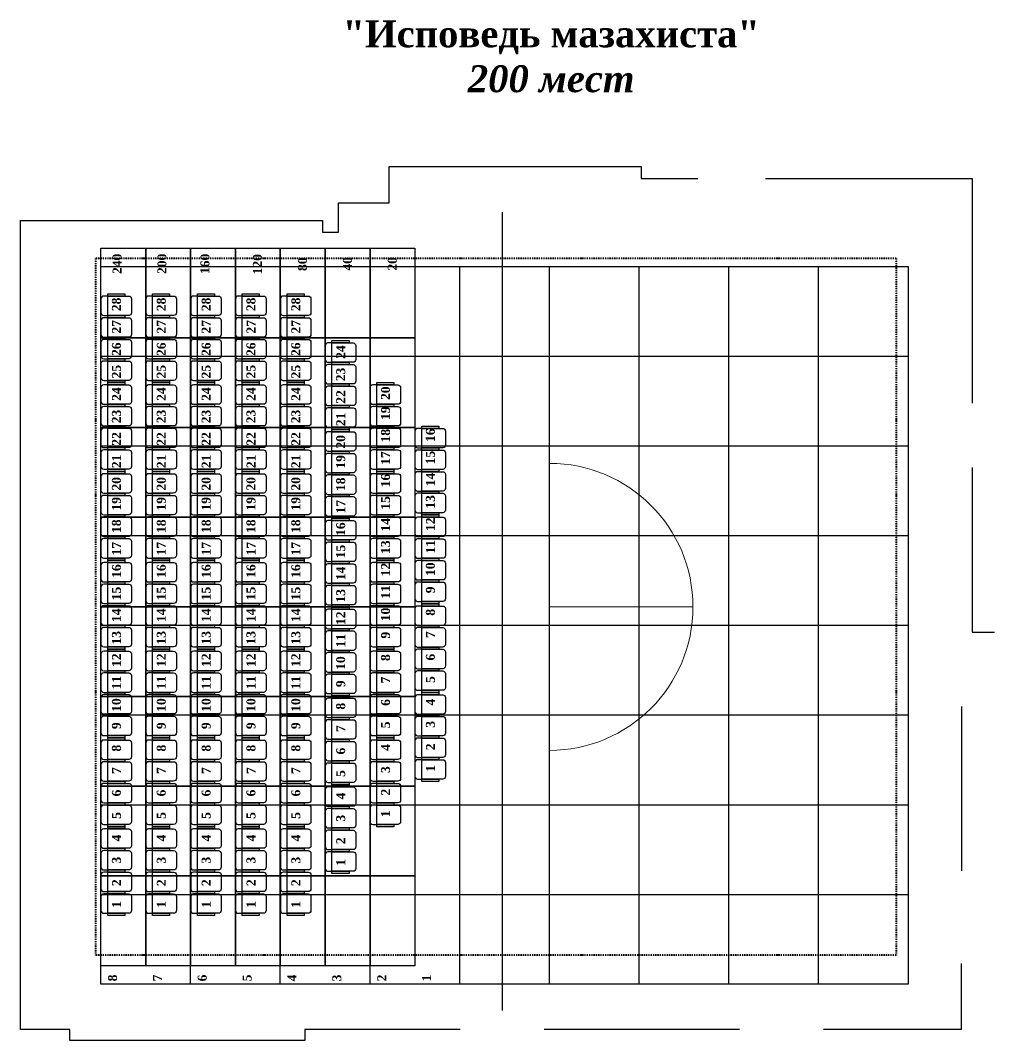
# Model space of a CAD drawing. Header units: millimetres. Extents: x -520232 to 211296, y -156633 to 78411.
# Drawn here: x -125514 to -103794, y -95142 to -72395 of the extents above; entities that cross this region are included whole.
import ezdxf

# ---------------------------------------------------------------- set-up
doc = ezdxf.new("R2010")
doc.units = ezdxf.units.MM
doc.linetypes.add('штрихпунктирнаяX2', pattern=[50.8, 25.4, -12.7, 0, -12.7])
for name, color, linetype in [('Декорации', 10, 'Continuous'), ('Оси', 7, 'Continuous'), ('Партер', 7, 'Continuous'), ('План галлереи', 7, 'Continuous'), ('План планшет1', 7, 'Continuous')]:
    doc.layers.add(name, color=color, linetype=linetype)
doc.layers.add('Сидения и станки', color=7, linetype='Continuous', lineweight=25)
doc.styles.get("Standard").update_dxf_attribs({"font": 'arial.ttf', "height": 300})

# ---------------------------------------------------------------- blocks, each defined once
blk = doc.blocks.new('A$C20D4365F')
at = {"layer": 'Сидения и станки'}
for points in [[(-1121.25, 530), (-808.75, 530, -0.41421356), (-748.75, 470), (-748.75, 0), (-1181.25, 0), (-1181.25, 470, -0.41421356)], [(-638.75, 530), (-326.25, 530, -0.41421356), (-266.25, 470), (-266.25, 0), (-698.75, 0), (-698.75, 470, -0.41421356)], [(-156.25, 530), (156.25, 530, -0.41421356), (216.25, 470), (216.25, 0), (-216.25, 0), (-216.25, 470, -0.41421356)], [(326.25, 530), (638.75, 530, -0.41421356), (698.75, 470), (698.75, 0), (266.25, 0), (266.25, 470, -0.41421356)], [(-748.75, 0), (-1181.25, 0), (-1181.25, -90, 0.41421356), (-1121.25, -150), (-808.75, -150, 0.41421356), (-748.75, -90)], [(-266.25, 0), (-698.75, 0), (-698.75, -90, 0.41421356), (-638.75, -150), (-326.25, -150, 0.41421356), (-266.25, -90)], [(216.25, 0), (-216.25, 0), (-216.25, -90, 0.41421356), (-156.25, -150), (156.25, -150, 0.41421356), (216.25, -90)], [(698.75, 0), (266.25, 0), (266.25, -90, 0.41421356), (326.25, -150), (638.75, -150, 0.41421356), (698.75, -90)]]:
    blk.add_lwpolyline(points, format="xyb", close=True, dxfattribs=at)
for points in [[(-1231.25, 380), (-1181.25, 380), (-1181.25, 0), (-1231.25, 0)], [(-748.75, 380), (-698.75, 380), (-698.75, 0), (-748.75, 0)], [(-266.25, 380), (-216.25, 380), (-216.25, 0), (-266.25, 0)], [(216.25, 380), (266.25, 380), (266.25, 0), (216.25, 0)], [(698.75, 380), (748.75, 380), (748.75, 0), (698.75, 0)]]:
    blk.add_lwpolyline(points, close=True, dxfattribs=at)
blk = doc.blocks.new('Партер Исповедь мазахиста')
at = {"layer": 'Партер'}
for points in [[(43243, 14636), (42243, 14636), (42243, 16636), (43243, 16636), (43243, 14636)], [(44243, 14636), (43243, 14636), (43243, 16636), (44243, 16636), (44243, 14636)], [(45243, 14636), (44243, 14636), (44243, 16636), (45243, 16636), (45243, 14636)], [(46243, 14636), (45243, 14636), (45243, 16636), (46243, 16636), (46243, 14636)], [(47243, 14636), (46243, 14636), (46243, 16636), (47243, 16636), (47243, 14636)], [(48243, 14636), (47243, 14636), (47243, 16636), (48243, 16636), (48243, 14636)], [(49243, 14636), (48243, 14636), (48243, 16636), (49243, 16636), (49243, 14636)], [(43243, 12636), (42243, 12636), (42243, 14636), (43243, 14636), (43243, 12636)], [(44243, 12636), (43243, 12636), (43243, 14636), (44243, 14636), (44243, 12636)], [(45243, 12636), (44243, 12636), (44243, 14636), (45243, 14636), (45243, 12636)], [(46243, 12636), (45243, 12636), (45243, 14636), (46243, 14636), (46243, 12636)], [(47243, 12636), (46243, 12636), (46243, 14636), (47243, 14636), (47243, 12636)], [(48243, 12636), (47243, 12636), (47243, 14636), (48243, 14636), (48243, 12636)], [(49243, 12636), (48243, 12636), (48243, 14636), (49243, 14636), (49243, 12636)], [(43243, 10636), (42243, 10636), (42243, 12636), (43243, 12636), (43243, 10636)], [(44243, 10636), (43243, 10636), (43243, 12636), (44243, 12636), (44243, 10636)], [(45243, 10636), (44243, 10636), (44243, 12636), (45243, 12636), (45243, 10636)], [(46243, 10636), (45243, 10636), (45243, 12636), (46243, 12636), (46243, 10636)], [(47243, 10636), (46243, 10636), (46243, 12636), (47243, 12636), (47243, 10636)], [(48243, 10636), (47243, 10636), (47243, 12636), (48243, 12636), (48243, 10636)], [(49243, 10636), (48243, 10636), (48243, 12636), (49243, 12636), (49243, 10636)], [(43243, 8636), (42243, 8636), (42243, 10636), (43243, 10636), (43243, 8636)], [(44243, 8636), (43243, 8636), (43243, 10636), (44243, 10636), (44243, 8636)], [(45243, 8636), (44243, 8636), (44243, 10636), (45243, 10636), (45243, 8636)], [(46243, 8636), (45243, 8636), (45243, 10636), (46243, 10636), (46243, 8636)], [(47243, 8636), (46243, 8636), (46243, 10636), (47243, 10636), (47243, 8636)], [(48243, 8636), (47243, 8636), (47243, 10636), (48243, 10636), (48243, 8636)], [(49243, 8636), (48243, 8636), (48243, 10636), (49243, 10636), (49243, 8636)], [(43243, 6636), (42243, 6636), (42243, 8636), (43243, 8636), (43243, 6636)], [(44243, 6636), (43243, 6636), (43243, 8636), (44243, 8636), (44243, 6636)], [(45243, 6636), (44243, 6636), (44243, 8636), (45243, 8636), (45243, 6636)], [(46243, 6636), (45243, 6636), (45243, 8636), (46243, 8636), (46243, 6636)], [(47243, 6636), (46243, 6636), (46243, 8636), (47243, 8636), (47243, 6636)], [(48243, 6636), (47243, 6636), (47243, 8636), (48243, 8636), (48243, 6636)], [(49243, 6636), (48243, 6636), (48243, 8636), (49243, 8636), (49243, 6636)], [(43243, 4636), (42243, 4636), (42243, 6636), (43243, 6636), (43243, 4636)], [(44243, 4636), (43243, 4636), (43243, 6636), (44243, 6636), (44243, 4636)], [(45243, 4636), (44243, 4636), (44243, 6636), (45243, 6636), (45243, 4636)], [(46243, 4636), (45243, 4636), (45243, 6636), (46243, 6636), (46243, 4636)], [(47243, 4636), (46243, 4636), (46243, 6636), (47243, 6636), (47243, 4636)], [(48243, 4636), (47243, 4636), (47243, 6636), (48243, 6636), (48243, 4636)], [(49243, 4636), (48243, 4636), (48243, 6636), (49243, 6636), (49243, 4636)], [(43243, 2636), (42243, 2636), (42243, 4636), (43243, 4636), (43243, 2636)], [(44243, 2636), (43243, 2636), (43243, 4636), (44243, 4636), (44243, 2636)], [(45243, 2636), (44243, 2636), (44243, 4636), (45243, 4636), (45243, 2636)], [(46243, 2636), (45243, 2636), (45243, 4636), (46243, 4636), (46243, 2636)], [(47243, 2636), (46243, 2636), (46243, 4636), (47243, 4636), (47243, 2636)], [(48243, 2636), (47243, 2636), (47243, 4636), (48243, 4636), (48243, 2636)], [(49243, 2636), (48243, 2636), (48243, 4636), (49243, 4636), (49243, 2636)], [(43243, 636), (42243, 636), (42243, 2636), (43243, 2636), (43243, 636)], [(44243, 636), (43243, 636), (43243, 2636), (44243, 2636), (44243, 636)], [(45243, 636), (44243, 636), (44243, 2636), (45243, 2636), (45243, 636)], [(46243, 636), (45243, 636), (45243, 2636), (46243, 2636), (46243, 636)], [(47243, 636), (46243, 636), (46243, 2636), (47243, 2636), (47243, 636)], [(48243, 636), (47243, 636), (47243, 2636), (48243, 2636), (48243, 636)], [(49243, 636), (48243, 636), (48243, 2636), (49243, 2636), (49243, 636)]]:
    blk.add_lwpolyline(points, dxfattribs=at)
at = {"layer": 'Сидения и станки', "rotation": 270}
for p in [(42395, 14384), (43395, 14384), (44395, 14384), (45395, 14384), (46395, 14384), (47395, 13340), (42395, 12404), (43395, 12404), (44395, 12404), (45395, 12404), (46395, 12404), (48395, 12404), (47395, 11360), (49395, 11434), (42395, 10424), (43395, 10424), (44395, 10424), (45395, 10424), (46395, 10424), (48395, 10424), (47395, 9380), (49395, 9454), (42395, 8444), (43395, 8444), (44395, 8444), (45395, 8444), (46395, 8444), (48395, 8444), (49395, 7474), (47395, 7400), (42395, 6464), (43395, 6464), (44395, 6464), (45395, 6464), (46395, 6464), (48395, 6464), (47395, 5420), (49395, 5494), (42395, 4484), (43395, 4484), (44395, 4484), (45395, 4484), (46395, 4484), (48395, 4484), (47395, 3440), (42395, 2504), (43395, 2504), (44395, 2504), (45395, 2504), (46395, 2504)]:
    blk.add_blockref('A$C20D4365F', p, dxfattribs=at)
at = {"layer": 'Партер', "color": 0, "char_height": 200, "width": 439.44, "rotation": 90}
for s, insert, attachment_point in [('{\\fTimes New Roman|b1|i0|c204|p18; 240}', (42605, 16057), 4), ('{\\fTimes New Roman|b1|i0|c204|p18; 200}', (43605, 16057), 4), ('{\\fTimes New Roman|b1|i0|c204|p18; 160}', (44564, 16057), 4), ('{\\fTimes New Roman|b1|i0|c204|p18;120}', (45734, 16276), 5), ('{\\fTimes New Roman|b1|i0|c204|p18;80}', (46738, 16276), 5), ('{\\fTimes New Roman|b1|i0|c204|p18; 40}', (47741, 16057), 4), ('{\\fTimes New Roman|b1|i0|c204|p18; 20}', (48741, 16057), 4)]:
    blk.add_mtext(s, dxfattribs=dict(at, insert=insert, attachment_point=attachment_point))
at = {"layer": 'Партер', "color": 5, "char_height": 200, "rotation": 90}
for s, insert, width, attachment_point in [('{\\fTimes New Roman|b1|i0|c204|p18;  28}', (42590, 15078), 500, 4), ('{\\fTimes New Roman|b1|i0|c204|p18;  28}', (43590, 15078), 500, 4), ('{\\fTimes New Roman|b1|i0|c204|p18;  28}', (44590, 15078), 500, 4), ('{\\fTimes New Roman|b1|i0|c204|p18;  28}', (45590, 15078), 500, 4), ('{\\fTimes New Roman|b1|i0|c204|p18;  28}', (46590, 15078), 500, 4), ('{\\fTimes New Roman|b1|i0|c204|p18;  27}', (42590, 14578), 500, 4), ('{\\fTimes New Roman|b1|i0|c204|p18;  27}', (43590, 14578), 500, 4), ('{\\fTimes New Roman|b1|i0|c204|p18;  27}', (44590, 14578), 500, 4), ('{\\fTimes New Roman|b1|i0|c204|p18;  27}', (45590, 14578), 500, 4), ('{\\fTimes New Roman|b1|i0|c204|p18;  27}', (46590, 14578), 500, 4), ('{\\fTimes New Roman|b1|i0|c204|p18;  26}', (42590, 14078), 500, 4), ('{\\fTimes New Roman|b1|i0|c204|p18;  26}', (43590, 14078), 500, 4), ('{\\fTimes New Roman|b1|i0|c204|p18;  26}', (44590, 14078), 500, 4), ('{\\fTimes New Roman|b1|i0|c204|p18;  26}', (45590, 14078), 500, 4), ('{\\fTimes New Roman|b1|i0|c204|p18;  26}', (46590, 14078), 500, 4), ('{\\fTimes New Roman|b1|i0|c204|p18;  24}', (47590, 14014), 500, 4), ('{\\fTimes New Roman|b1|i0|c204|p18;  25}', (42590, 13578), 500, 4), ('{\\fTimes New Roman|b1|i0|c204|p18;  25}', (43590, 13578), 500, 4), ('{\\fTimes New Roman|b1|i0|c204|p18;  25}', (44590, 13578), 500, 4), ('{\\fTimes New Roman|b1|i0|c204|p18;  25}', (45590, 13578), 500, 4), ('{\\fTimes New Roman|b1|i0|c204|p18;  25}', (46590, 13578), 500, 4), ('{\\fTimes New Roman|b1|i0|c204|p18;  23}', (47590, 13514), 500, 4), ('{\\fTimes New Roman|b1|i0|c204|p18;  24}', (42590, 13078), 500, 4), ('{\\fTimes New Roman|b1|i0|c204|p18;  24}', (43590, 13078), 500, 4), ('{\\fTimes New Roman|b1|i0|c204|p18;  24}', (44590, 13078), 500, 4), ('{\\fTimes New Roman|b1|i0|c204|p18;  24}', (45590, 13078), 500, 4), ('{\\fTimes New Roman|b1|i0|c204|p18;  24}', (46590, 13078), 500, 4), ('{\\fTimes New Roman|b1|i0|c204|p18;  22}', (47590, 13014), 500, 4), ('{\\fTimes New Roman|b1|i0|c204|p18;  20}', (48590, 13098), 500, 4), ('{\\fTimes New Roman|b1|i0|c204|p18;  23}', (42590, 12578), 500, 4), ('{\\fTimes New Roman|b1|i0|c204|p18;  23}', (43590, 12578), 500, 4), ('{\\fTimes New Roman|b1|i0|c204|p18;  23}', (44590, 12578), 500, 4), ('{\\fTimes New Roman|b1|i0|c204|p18;  23}', (45590, 12578), 500, 4), ('{\\fTimes New Roman|b1|i0|c204|p18;  23}', (46590, 12578), 500, 4), ('{\\fTimes New Roman|b1|i0|c204|p18;  19}', (48590, 12651), 500, 4), ('{\\fTimes New Roman|b1|i0|c204|p18;  21}', (47590, 12514), 500, 4), ('{\\fTimes New Roman|b1|i0|c204|p18;  22}', (42590, 12078), 500, 4), ('{\\fTimes New Roman|b1|i0|c204|p18;  22}', (43590, 12078), 500, 4), ('{\\fTimes New Roman|b1|i0|c204|p18;  22}', (44590, 12078), 500, 4), ('{\\fTimes New Roman|b1|i0|c204|p18;  22}', (45590, 12078), 500, 4), ('{\\fTimes New Roman|b1|i0|c204|p18;  22}', (46590, 12078), 500, 4), ('{\\fTimes New Roman|b1|i0|c204|p18;  18}', (48590, 12151), 500, 4), ('{\\fTimes New Roman|b1|i0|c204|p18;  16}', (49590, 12161), 500, 4), ('{\\fTimes New Roman|b1|i0|c204|p18;  20}', (47590, 12014), 500, 4), ('{\\fTimes New Roman|b1|i0|c204|p18;  17}', (48590, 11651), 500, 4), ('{\\fTimes New Roman|b1|i0|c204|p18;  15}', (49590, 11661), 500, 4), ('{\\fTimes New Roman|b1|i0|c204|p18;  21}', (42590, 11578), 500, 4), ('{\\fTimes New Roman|b1|i0|c204|p18;  21}', (43590, 11578), 500, 4), ('{\\fTimes New Roman|b1|i0|c204|p18;  21}', (44590, 11578), 500, 4), ('{\\fTimes New Roman|b1|i0|c204|p18;  21}', (45590, 11578), 500, 4), ('{\\fTimes New Roman|b1|i0|c204|p18;  21}', (46590, 11578), 500, 4), ('{\\fTimes New Roman|b1|i0|c204|p18;  19}', (47590, 11567), 500, 4), ('{\\fTimes New Roman|b1|i0|c204|p18;  14}', (49590, 11174), 500, 4), ('{\\fTimes New Roman|b1|i0|c204|p18;  20}', (42590, 11078), 500, 4), ('{\\fTimes New Roman|b1|i0|c204|p18;  20}', (43590, 11078), 500, 4), ('{\\fTimes New Roman|b1|i0|c204|p18;  20}', (44590, 11078), 500, 4), ('{\\fTimes New Roman|b1|i0|c204|p18;  20}', (45590, 11078), 500, 4), ('{\\fTimes New Roman|b1|i0|c204|p18;  20}', (46590, 11078), 500, 4), ('{\\fTimes New Roman|b1|i0|c204|p18;  18}', (47590, 11067), 500, 4), ('{\\fTimes New Roman|b1|i0|c204|p18;  16}', (48590, 11151), 500, 4), ('{\\fTimes New Roman|b1|i0|c204|p18;  19}', (42590, 10632), 500, 4), ('{\\fTimes New Roman|b1|i0|c204|p18;  19}', (43590, 10632), 500, 4), ('{\\fTimes New Roman|b1|i0|c204|p18;  19}', (44590, 10632), 500, 4), ('{\\fTimes New Roman|b1|i0|c204|p18;  19}', (45590, 10632), 500, 4), ('{\\fTimes New Roman|b1|i0|c204|p18;  19}', (46590, 10632), 500, 4), ('{\\fTimes New Roman|b1|i0|c204|p18;  17}', (47590, 10567), 500, 4), ('{\\fTimes New Roman|b1|i0|c204|p18;  15}', (48590, 10651), 500, 4), ('{\\fTimes New Roman|b1|i0|c204|p18;  13}', (49590, 10674), 500, 4), ('{\\fTimes New Roman|b1|i0|c204|p18;  18}', (42590, 10132), 500, 4), ('{\\fTimes New Roman|b1|i0|c204|p18;  18}', (43590, 10132), 500, 4), ('{\\fTimes New Roman|b1|i0|c204|p18;  18}', (44590, 10132), 500, 4), ('{\\fTimes New Roman|b1|i0|c204|p18;  18}', (45590, 10132), 500, 4), ('{\\fTimes New Roman|b1|i0|c204|p18;  18}', (46590, 10132), 500, 4), ('{\\fTimes New Roman|b1|i0|c204|p18;  16}', (47590, 10067), 500, 4), ('{\\fTimes New Roman|b1|i0|c204|p18;  14}', (48590, 10165), 500, 4), ('{\\fTimes New Roman|b1|i0|c204|p18;  12}', (49590, 10174), 500, 4), ('{\\fTimes New Roman|b1|i0|c204|p18;  17}', (42590, 9632), 500, 4), ('{\\fTimes New Roman|b1|i0|c204|p18;  17}', (43590, 9632), 500, 4), ('{\\fTimes New Roman|b1|i0|c204|p18;  17}', (44590, 9632), 500, 4), ('{\\fTimes New Roman|b1|i0|c204|p18;  17}', (45590, 9632), 500, 4), ('{\\fTimes New Roman|b1|i0|c204|p18;  17}', (46590, 9632), 500, 4), ('{\\fTimes New Roman|b1|i0|c204|p18;  15}', (47590, 9567), 500, 4), ('{\\fTimes New Roman|b1|i0|c204|p18;  13}', (48590, 9665), 500, 4), ('{\\fTimes New Roman|b1|i0|c204|p18;  11}', (49590, 9674), 500, 4), ('{\\fTimes New Roman|b1|i0|c204|p18;  16}', (42590, 9132), 500, 4), ('{\\fTimes New Roman|b1|i0|c204|p18;  16}', (43590, 9132), 500, 4), ('{\\fTimes New Roman|b1|i0|c204|p18;  16}', (44590, 9132), 500, 4), ('{\\fTimes New Roman|b1|i0|c204|p18;  16}', (45590, 9132), 500, 4), ('{\\fTimes New Roman|b1|i0|c204|p18;  16}', (46590, 9132), 500, 4), ('{\\fTimes New Roman|b1|i0|c204|p18;  12}', (48590, 9165), 500, 4), ('{\\fTimes New Roman|b1|i0|c204|p18;  10}', (49590, 9174), 500, 4), ('{\\fTimes New Roman|b1|i0|c204|p18;  14}', (47590, 9081), 500, 4), ('{\\fTimes New Roman|b1|i0|c204|p18;  11}', (48590, 8665), 500, 4), ('{\\fTimes New Roman|b1|i0|c204|p18;  15}', (42590, 8632), 500, 4), ('{\\fTimes New Roman|b1|i0|c204|p18;  15}', (43590, 8632), 500, 4), ('{\\fTimes New Roman|b1|i0|c204|p18;  15}', (44590, 8632), 500, 4), ('{\\fTimes New Roman|b1|i0|c204|p18;  15}', (45590, 8632), 500, 4), ('{\\fTimes New Roman|b1|i0|c204|p18;  15}', (46590, 8632), 500, 4), ('{\\fTimes New Roman|b1|i0|c204|p18;  13}', (47590, 8581), 500, 4), ('{\\fTimes New Roman|b1|i0|c204|p18;  9}', (49590, 8788), 500, 4), ('{\\fTimes New Roman|b1|i0|c204|p18;  14}', (42590, 8145), 500, 4), ('{\\fTimes New Roman|b1|i0|c204|p18;  14}', (43590, 8145), 500, 4), ('{\\fTimes New Roman|b1|i0|c204|p18;  14}', (44590, 8145), 500, 4), ('{\\fTimes New Roman|b1|i0|c204|p18;  14}', (45590, 8145), 500, 4), ('{\\fTimes New Roman|b1|i0|c204|p18;  14}', (46590, 8145), 500, 4), ('{\\fTimes New Roman|b1|i0|c204|p18;  12}', (47590, 8081), 500, 4), ('{\\fTimes New Roman|b1|i0|c204|p18;  10}', (48590, 8165), 500, 4), ('{\\fTimes New Roman|b1|i0|c204|p18;  8}', (49590, 8288), 500, 4), ('{\\fTimes New Roman|b1|i0|c204|p18;  13}', (42590, 7645), 500, 4), ('{\\fTimes New Roman|b1|i0|c204|p18;  13}', (43590, 7645), 500, 4), ('{\\fTimes New Roman|b1|i0|c204|p18;  13}', (44590, 7645), 500, 4), ('{\\fTimes New Roman|b1|i0|c204|p18;  13}', (45590, 7645), 500, 4), ('{\\fTimes New Roman|b1|i0|c204|p18;  13}', (46590, 7645), 500, 4), ('{\\fTimes New Roman|b1|i0|c204|p18;  11}', (47590, 7581), 500, 4), ('{\\fTimes New Roman|b1|i0|c204|p18;  9}', (48590, 7778), 500, 4), ('{\\fTimes New Roman|b1|i0|c204|p18;  7}', (49590, 7788), 500, 4), ('{\\fTimes New Roman|b1|i0|c204|p18;  12}', (42590, 7145), 500, 4), ('{\\fTimes New Roman|b1|i0|c204|p18;  12}', (43590, 7145), 500, 4), ('{\\fTimes New Roman|b1|i0|c204|p18;  12}', (44590, 7145), 500, 4), ('{\\fTimes New Roman|b1|i0|c204|p18;  12}', (45590, 7145), 500, 4), ('{\\fTimes New Roman|b1|i0|c204|p18;  12}', (46590, 7145), 500, 4), ('{\\fTimes New Roman|b1|i0|c204|p18;  10}', (47590, 7081), 500, 4), ('{\\fTimes New Roman|b1|i0|c204|p18;  8}', (48590, 7278), 500, 4), ('{\\fTimes New Roman|b1|i0|c204|p18;  6}', (49590, 7288), 500, 4), ('{\\fTimes New Roman|b1|i0|c204|p18;  11}', (42590, 6645), 500, 4), ('{\\fTimes New Roman|b1|i0|c204|p18;  11}', (43590, 6645), 500, 4), ('{\\fTimes New Roman|b1|i0|c204|p18;  11}', (44590, 6645), 500, 4), ('{\\fTimes New Roman|b1|i0|c204|p18;  11}', (45590, 6645), 500, 4), ('{\\fTimes New Roman|b1|i0|c204|p18;  11}', (46590, 6645), 500, 4), ('{\\fTimes New Roman|b1|i0|c204|p18;  7}', (48590, 6778), 500, 4), ('{\\fTimes New Roman|b1|i0|c204|p18;  5}', (49590, 6788), 500, 4), ('{\\fTimes New Roman|b1|i0|c204|p18;  9}', (47590, 6694), 500, 4), ('{\\fTimes New Roman|b1|i0|c204|p18;  10}', (42590, 6145), 500, 4), ('{\\fTimes New Roman|b1|i0|c204|p18;  10}', (43590, 6145), 500, 4), ('{\\fTimes New Roman|b1|i0|c204|p18;  10}', (44590, 6145), 500, 4), ('{\\fTimes New Roman|b1|i0|c204|p18;  10}', (45590, 6145), 500, 4), ('{\\fTimes New Roman|b1|i0|c204|p18;  10}', (46590, 6145), 500, 4), ('{\\fTimes New Roman|b1|i0|c204|p18;  8}', (47590, 6194), 500, 4), ('{\\fTimes New Roman|b1|i0|c204|p18;  6}', (48590, 6278), 500, 4), ('{\\fTimes New Roman|b1|i0|c204|p18;  4}', (49590, 6285), 503.54, 4), ('{\\fTimes New Roman|b1|i0|c204|p18;  9}', (42590, 5759), 500, 4), ('{\\fTimes New Roman|b1|i0|c204|p18;  9}', (43590, 5759), 500, 4), ('{\\fTimes New Roman|b1|i0|c204|p18;  9}', (44590, 5759), 500, 4), ('{\\fTimes New Roman|b1|i0|c204|p18;  9}', (45590, 5759), 500, 4), ('{\\fTimes New Roman|b1|i0|c204|p18;  9}', (46590, 5759), 500, 4), ('{\\fTimes New Roman|b1|i0|c204|p18;  7}', (47590, 5694), 500, 4), ('{\\fTimes New Roman|b1|i0|c204|p18;  5}', (48590, 5778), 500, 4), ('{\\fTimes New Roman|b1|i0|c204|p18;  3}', (49590, 5790), 498, 4), ('{\\fTimes New Roman|b1|i0|c204|p18;  8}', (42590, 5259), 500, 4), ('{\\fTimes New Roman|b1|i0|c204|p18;  8}', (43590, 5259), 500, 4), ('{\\fTimes New Roman|b1|i0|c204|p18;  8}', (44590, 5259), 500, 4), ('{\\fTimes New Roman|b1|i0|c204|p18;  8}', (45590, 5259), 500, 4), ('{\\fTimes New Roman|b1|i0|c204|p18;  8}', (46590, 5259), 500, 4), ('{\\fTimes New Roman|b1|i0|c204|p18;  6}', (47590, 5194), 500, 4), ('{\\fTimes New Roman|b1|i0|c204|p18;  4}', (48590, 5275), 503.54, 4), ('{\\fTimes New Roman|b1|i0|c204|p18;  2 }', (49590, 5288), 500, 4), ('{\\fTimes New Roman|b1|i0|c204|p18;  7}', (42590, 4759), 500, 4), ('{\\fTimes New Roman|b1|i0|c204|p18;  7}', (43590, 4759), 500, 4), ('{\\fTimes New Roman|b1|i0|c204|p18;  7}', (44590, 4759), 500, 4), ('{\\fTimes New Roman|b1|i0|c204|p18;  7}', (45590, 4759), 500, 4), ('{\\fTimes New Roman|b1|i0|c204|p18;  7}', (46590, 4759), 500, 4), ('{\\fTimes New Roman|b1|i0|c204|p18;  3}', (48590, 4780), 498, 4), ('{\\fTimes New Roman|b1|i0|c204|p18;1}', (49590, 5032), 500, 5), ('{\\fTimes New Roman|b1|i0|c204|p18;  5}', (47590, 4694), 500, 4), ('{\\fTimes New Roman|b1|i0|c204|p18;  6}', (42590, 4259), 500, 4), ('{\\fTimes New Roman|b1|i0|c204|p18;  6}', (43590, 4259), 500, 4), ('{\\fTimes New Roman|b1|i0|c204|p18;  6}', (44590, 4259), 500, 4), ('{\\fTimes New Roman|b1|i0|c204|p18;  6}', (45590, 4259), 500, 4), ('{\\fTimes New Roman|b1|i0|c204|p18;  6}', (46590, 4259), 500, 4), ('{\\fTimes New Roman|b1|i0|c204|p18;  2 }', (48590, 4278), 500, 4), ('{\\fTimes New Roman|b1|i0|c204|p18;  4}', (47590, 4191), 503.54, 4), ('{\\fTimes New Roman|b1|i0|c204|p18;  5}', (42590, 3759), 500, 4), ('{\\fTimes New Roman|b1|i0|c204|p18;  5}', (43590, 3759), 500, 4), ('{\\fTimes New Roman|b1|i0|c204|p18;  5}', (44590, 3759), 500, 4), ('{\\fTimes New Roman|b1|i0|c204|p18;  5}', (45590, 3759), 500, 4), ('{\\fTimes New Roman|b1|i0|c204|p18;  5}', (46590, 3759), 500, 4), ('{\\fTimes New Roman|b1|i0|c204|p18;  3}', (47590, 3696), 498, 4), ('{\\fTimes New Roman|b1|i0|c204|p18;1}', (48590, 4022), 500, 5), ('{\\fTimes New Roman|b1|i0|c204|p18;  4}', (42590, 3255), 503.54, 4), ('{\\fTimes New Roman|b1|i0|c204|p18;  4}', (43590, 3255), 503.54, 4), ('{\\fTimes New Roman|b1|i0|c204|p18;  4}', (44590, 3255), 503.54, 4), ('{\\fTimes New Roman|b1|i0|c204|p18;  4}', (45590, 3255), 503.54, 4), ('{\\fTimes New Roman|b1|i0|c204|p18;  4}', (46590, 3255), 503.54, 4), ('{\\fTimes New Roman|b1|i0|c204|p18;  2 }', (47590, 3194), 500, 4), ('{\\fTimes New Roman|b1|i0|c204|p18;  3}', (42590, 2761), 498, 4), ('{\\fTimes New Roman|b1|i0|c204|p18;  3}', (43590, 2761), 498, 4), ('{\\fTimes New Roman|b1|i0|c204|p18;  3}', (44590, 2761), 498, 4), ('{\\fTimes New Roman|b1|i0|c204|p18;  3}', (45590, 2761), 498, 4), ('{\\fTimes New Roman|b1|i0|c204|p18;  3}', (46590, 2761), 498, 4), ('{\\fTimes New Roman|b1|i0|c204|p18;1}', (47590, 2938), 500, 5), ('{\\fTimes New Roman|b1|i0|c204|p18;  2 }', (42590, 2259), 500, 4), ('{\\fTimes New Roman|b1|i0|c204|p18;  2 }', (43590, 2259), 500, 4), ('{\\fTimes New Roman|b1|i0|c204|p18;  2 }', (44590, 2259), 500, 4), ('{\\fTimes New Roman|b1|i0|c204|p18;  2 }', (45590, 2259), 500, 4), ('{\\fTimes New Roman|b1|i0|c204|p18;  2 }', (46590, 2259), 500, 4), ('{\\fTimes New Roman|b1|i0|c204|p18;1}', (42590, 2002), 500, 5), ('{\\fTimes New Roman|b1|i0|c204|p18;1}', (43590, 2002), 500, 5), ('{\\fTimes New Roman|b1|i0|c204|p18;1}', (44590, 2002), 500, 5), ('{\\fTimes New Roman|b1|i0|c204|p18;1}', (45590, 2002), 500, 5), ('{\\fTimes New Roman|b1|i0|c204|p18;1}', (46590, 2002), 500, 5), ('{\\fTimes New Roman|b1|i0|c204|p18;  8}', (42504, 135), 500.97, 4), ('{\\fTimes New Roman|b1|i0|c204|p18;  7}', (43504, 135), 500.97, 4), ('{\\fTimes New Roman|b1|i0|c204|p18;  6}', (44504, 135), 500.97, 4), ('{\\fTimes New Roman|b1|i0|c204|p18;  5}', (45504, 135), 500.97, 4), ('{\\fTimes New Roman|b1|i0|c204|p18;  4}', (46504, 135), 500.97, 4), ('{\\fTimes New Roman|b1|i0|c204|p18;  3}', (47504, 135), 500.97, 4), ('{\\fTimes New Roman|b1|i0|c204|p18;  2}', (48504, 135), 500.97, 4), ('{\\fTimes New Roman|b1|i0|c204|p18;  1}', (49504, 135), 500.97, 4)]:
    blk.add_mtext(s, dxfattribs=dict(at, insert=insert, width=width, attachment_point=attachment_point))

msp = doc.modelspace()

# ---------------------------------------------------------------- linework, layer by layer
at = {"layer": 'Декорации', "lineweight": 13}
for p, q in [((-113718.804, -82271.131), (-113718.804, -85471.131)), ((-113718.804, -85471.131), (-110518.804, -85471.131)), ((-113718.804, -85471.131), (-113718.804, -88671.131))]:
    msp.add_line(p, q, dxfattribs=at)
msp.add_arc((-113718.804, -85471.131), 3200, 270, 90, dxfattribs=at)
at = {"layer": 'Оси'}
msp.add_line((-114772.304, -76670.089), (-114772.304, -94467.016), dxfattribs=at)
at = {"layer": 'План галлереи', "linetype": 'штрихпунктирнаяX2', "lineweight": 40}
for p, q in [((-123835.804, -77703.631), (-123835.804, -93238.631)), ((-105988.804, -77703.631), (-123835.804, -77703.631)), ((-105988.804, -77703.631), (-105988.804, -93238.631)), ((-105988.804, -93238.631), (-123835.804, -93238.631))]:
    msp.add_line(p, q, dxfattribs=at)
at = {"layer": 'План планшет1', "color": 254}
for p, q in [((-117289.804, -76462.631), (-117289.804, -75651.631)), ((-117289.804, -75651.631), (-111673.804, -75651.631)), ((-111673.804, -75651.631), (-111673.804, -75919.631)), ((-111673.804, -75919.631), (-110413.804, -75919.631)), ((-108901.804, -75919.631), (-104293.804, -75919.631)), ((-104293.804, -75919.631), (-104293.804, -80930.631)), ((-118421.804, -77116.631), (-118421.804, -76462.631)), ((-118421.804, -76462.631), (-117289.804, -76462.631)), ((-125513.804, -94894.631), (-125513.804, -76856.631)), ((-125513.804, -76856.631), (-118780.804, -76856.631)), ((-118780.804, -76856.631), (-118780.804, -77116.631)), ((-118780.804, -77116.631), (-118780.804, -77116.631)), ((-118780.804, -77116.631), (-118421.804, -77116.631)), ((-123718.804, -93881.631), (-123718.804, -77881.631)), ((-123718.804, -77881.631), (-105718.804, -77881.631)), ((-121718.804, -93881.631), (-121718.804, -77881.631)), ((-119718.804, -93881.631), (-119718.804, -77881.631)), ((-117718.804, -93881.631), (-117718.804, -77881.631)), ((-115718.804, -93881.631), (-115718.804, -77881.631)), ((-113718.804, -93881.631), (-113718.804, -77881.631)), ((-111718.804, -93881.631), (-111718.804, -77881.631)), ((-109718.804, -93881.631), (-109718.804, -77881.631)), ((-107718.804, -93881.631), (-107718.804, -77881.631)), ((-105718.804, -77881.631), (-105718.804, -93881.631)), ((-123718.804, -79881.631), (-105718.804, -79881.631)), ((-123718.804, -81881.631), (-105718.804, -81881.631)), ((-104293.804, -82365.631), (-104293.804, -86035.631)), ((-123718.804, -83881.631), (-105718.804, -83881.631)), ((-123718.804, -85881.631), (-105718.804, -85881.631)), ((-104293.804, -86035.631), (-103793.804, -86035.631)), ((-104531.804, -87689.631), (-104531.804, -91354.631)), ((-123718.804, -87881.631), (-105718.804, -87881.631)), ((-123718.804, -89881.631), (-105718.804, -89881.631)), ((-123718.804, -91881.631), (-105718.804, -91881.631)), ((-104531.804, -94894.631), (-104531.804, -93423.631)), ((-105718.804, -93881.631), (-123718.804, -93881.631)), ((-124412.804, -94894.631), (-125513.804, -94894.631)), ((-124412.804, -95141.631), (-124412.804, -94894.631)), ((-115711.804, -94894.631), (-119169.804, -94894.631)), ((-119169.804, -94894.631), (-119169.804, -95141.631)), ((-109484.804, -94894.631), (-113832.804, -94894.631)), ((-104531.804, -94894.631), (-107607.804, -94894.631)), ((-119169.804, -95141.631), (-124412.804, -95141.631))]:
    msp.add_line(p, q, dxfattribs=at)

# ---------------------------------------------------------------- block references
at = {"layer": 'Декорации', "lineweight": 13}
msp.add_blockref('Партер Исповедь мазахиста', (-165962.222, -94107.226), dxfattribs=at)

# ---------------------------------------------------------------- texts
at = {"layer": 'Партер', "insert": (-113679.627, -73199.974), "char_height": 600, "width": 15854.2162, "attachment_point": 5}
msp.add_mtext('{\\fTimes New Roman|b1|i0|c204|p18;"Исповедь мазахиста"\\P\\fTimes New Roman|b1|i1|c204|p18;200 мест}', dxfattribs=at)

doc.saveas('drawing.dxf')
